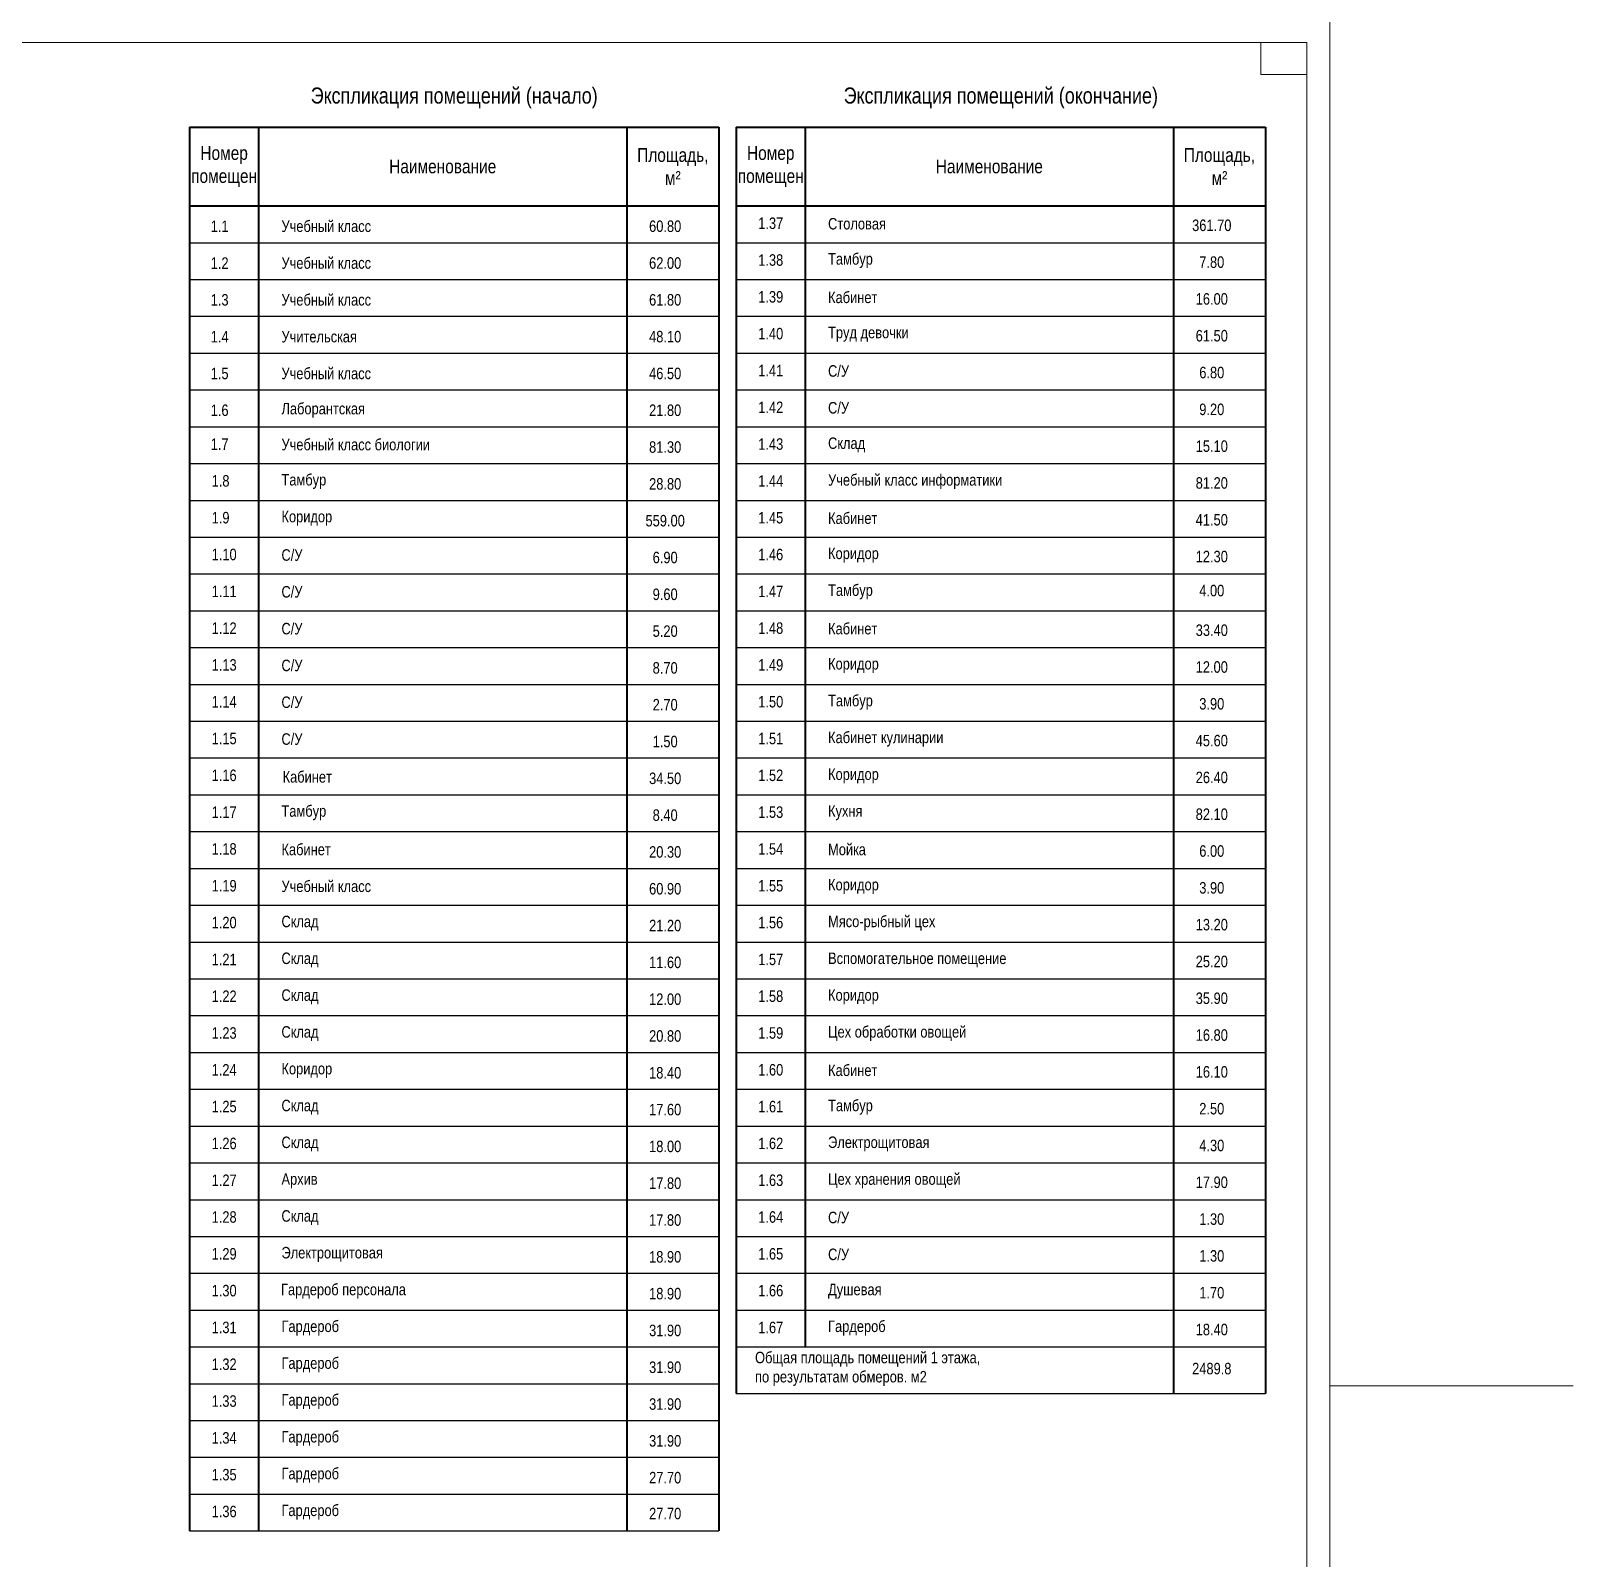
# Model space of a CAD drawing. Header units: millimetres. Extents: x 1982 to 10001982, y -1005230 to 4320529.
# Drawn here: x 2298470 to 2331984, y 1149404 to 1182600 of the extents above; entities that cross this region are included whole.
import ezdxf

# ---------------------------------------------------------------- set-up
doc = ezdxf.new("R2010")
doc.units = ezdxf.units.MM
doc.layers.add('Level 50', color=7, linetype='Continuous', lineweight=0)
doc.layers.add('размеры оси', color=163, linetype='Continuous')
doc.styles.add('_ТАБЛИЧНЫЙ(1-100)', font='arial.ttf', dxfattribs={"width": 0.8, "height": 300})
doc.styles.add('_ТЕКСТОВЫЙ', font='arial.ttf', dxfattribs={"width": 0.8})

# ---------------------------------------------------------------- blocks, each defined once
blk = doc.blocks.new('*U49')
at = {"color": 7, "linetype": 'Continuous', "lineweight": 0}
blk.add_line((68.362, 0), (63.075, 0), dxfattribs=at)
at = {"color": 7, "linetype": 'Continuous', "lineweight": 0, "flags": 128}
blk.add_lwpolyline([(63.075, 29.7), (63.075, -29.7), (-63.075, -29.7), (-63.075, 29.7), (63.075, 29.7)], close=True, dxfattribs=at)
at = {"layer": 'Level 50', "color": 7, "linetype": 'Continuous', "lineweight": 13}
for p, q in [((62.575, 29.2), (-61.075, 29.2)), ((61.575, 29.2), (61.575, 28.5)), ((62.575, 29.2), (62.575, -29.2)), ((61.575, 28.5), (62.575, 28.5))]:
    blk.add_line(p, q, dxfattribs=at)

msp = doc.modelspace()

# ---------------------------------------------------------------- linework, layer by layer
at = {"color": 0, "linetype": 'ByBlock', "lineweight": 40}
for p, q in [((2301920.004, 1180507.653), (2313420.004, 1180507.653)), ((2301920.004, 1180507.653), (2301920.004, 1149995.227)), ((2303420.004, 1180507.653), (2303420.004, 1149995.227)), ((2311420.004, 1180507.653), (2311420.004, 1149995.227)), ((2313420.004, 1180507.653), (2313420.004, 1149995.227)), ((2313797.796, 1180507.653), (2325297.796, 1180507.653)), ((2313797.796, 1180507.653), (2313797.796, 1152979.264)), ((2315297.796, 1180507.653), (2315297.796, 1153995.227)), ((2323297.796, 1180507.653), (2323297.796, 1152979.264)), ((2325297.796, 1180507.653), (2325297.796, 1152979.264)), ((2301920.004, 1178795.227), (2313420.004, 1178795.227)), ((2313797.796, 1178795.227), (2325297.796, 1178795.227))]:
    msp.add_line(p, q, dxfattribs=at)
at = {"color": 0, "linetype": 'ByBlock', "lineweight": -2}
for p, q in [((2301920.004, 1177995.227), (2313420.004, 1177995.227)), ((2313797.796, 1177995.227), (2325297.796, 1177995.227)), ((2301920.004, 1177195.227), (2313420.004, 1177195.227)), ((2313797.796, 1177195.227), (2325297.796, 1177195.227)), ((2301920.004, 1176395.227), (2313420.004, 1176395.227)), ((2313797.796, 1176395.227), (2325297.796, 1176395.227)), ((2301920.004, 1175595.227), (2313420.004, 1175595.227)), ((2313797.796, 1175595.227), (2325297.796, 1175595.227)), ((2301920.004, 1174795.227), (2313420.004, 1174795.227)), ((2313797.796, 1174795.227), (2325297.796, 1174795.227)), ((2301920.004, 1173995.227), (2313420.004, 1173995.227)), ((2313797.796, 1173995.227), (2325297.796, 1173995.227)), ((2301920.004, 1173195.227), (2313420.004, 1173195.227)), ((2313797.796, 1173195.227), (2325297.796, 1173195.227)), ((2301920.004, 1172395.227), (2313420.004, 1172395.227)), ((2313797.796, 1172395.227), (2325297.796, 1172395.227)), ((2301920.004, 1171595.227), (2313420.004, 1171595.227)), ((2313797.796, 1171595.227), (2325297.796, 1171595.227)), ((2301920.004, 1170795.227), (2313420.004, 1170795.227)), ((2313797.796, 1170795.227), (2325297.796, 1170795.227)), ((2301920.004, 1169995.227), (2313420.004, 1169995.227)), ((2313797.796, 1169995.227), (2325297.796, 1169995.227)), ((2301920.004, 1169195.227), (2313420.004, 1169195.227)), ((2313797.796, 1169195.227), (2325297.796, 1169195.227)), ((2301920.004, 1168395.227), (2313420.004, 1168395.227)), ((2313797.796, 1168395.227), (2325297.796, 1168395.227)), ((2301920.004, 1167595.227), (2313420.004, 1167595.227)), ((2313797.796, 1167595.227), (2325297.796, 1167595.227)), ((2301920.004, 1166795.227), (2313420.004, 1166795.227)), ((2313797.796, 1166795.227), (2325297.796, 1166795.227)), ((2301920.004, 1165995.227), (2313420.004, 1165995.227)), ((2313797.796, 1165995.227), (2325297.796, 1165995.227)), ((2301920.004, 1165195.227), (2313420.004, 1165195.227)), ((2313797.796, 1165195.227), (2325297.796, 1165195.227)), ((2301920.004, 1164395.227), (2313420.004, 1164395.227)), ((2313797.796, 1164395.227), (2325297.796, 1164395.227)), ((2301920.004, 1163595.227), (2313420.004, 1163595.227)), ((2313797.796, 1163595.227), (2325297.796, 1163595.227)), ((2301920.004, 1162795.227), (2313420.004, 1162795.227)), ((2313797.796, 1162795.227), (2325297.796, 1162795.227)), ((2301920.004, 1161995.227), (2313420.004, 1161995.227)), ((2313797.796, 1161995.227), (2325297.796, 1161995.227)), ((2301920.004, 1161195.227), (2313420.004, 1161195.227)), ((2313797.796, 1161195.227), (2325297.796, 1161195.227)), ((2301920.004, 1160395.227), (2313420.004, 1160395.227)), ((2313797.796, 1160395.227), (2325297.796, 1160395.227)), ((2301920.004, 1159595.227), (2313420.004, 1159595.227)), ((2313797.796, 1159595.227), (2325297.796, 1159595.227)), ((2301920.004, 1158795.227), (2313420.004, 1158795.227)), ((2313797.796, 1158795.227), (2325297.796, 1158795.227)), ((2301920.004, 1157995.227), (2313420.004, 1157995.227)), ((2313797.796, 1157995.227), (2325297.796, 1157995.227)), ((2301920.004, 1157195.227), (2313420.004, 1157195.227)), ((2313797.796, 1157195.227), (2325297.796, 1157195.227)), ((2301920.004, 1156395.227), (2313420.004, 1156395.227)), ((2313797.796, 1156395.227), (2325297.796, 1156395.227)), ((2301920.004, 1155595.227), (2313420.004, 1155595.227)), ((2313797.796, 1155595.227), (2325297.796, 1155595.227)), ((2301920.004, 1154795.227), (2313420.004, 1154795.227)), ((2313797.796, 1154795.227), (2325297.796, 1154795.227)), ((2301920.004, 1153995.227), (2313420.004, 1153995.227)), ((2313797.796, 1153995.227), (2325297.796, 1153995.227)), ((2301920.004, 1153195.227), (2313420.004, 1153195.227)), ((2301920.004, 1152395.227), (2313420.004, 1152395.227)), ((2301920.004, 1151595.227), (2313420.004, 1151595.227)), ((2301920.004, 1150795.227), (2313420.004, 1150795.227))]:
    msp.add_line(p, q, dxfattribs=at)
at = {"layer": 'размеры оси', "color": 7, "lineweight": 30}
for p, q in [((2313797.796, 1152979.264), (2325297.796, 1152979.264)), ((2301920.004, 1149995.227), (2313420.004, 1149995.227))]:
    msp.add_line(p, q, dxfattribs=at)

# ---------------------------------------------------------------- block references
at = {"layer": 'Level 50', "color": 7, "linetype": 'Continuous', "lineweight": 13, "xscale": 1000, "yscale": 1000, "zscale": 1000}
msp.add_blockref('*U49', (2263621.875, 1153149.979), dxfattribs=at)

# ---------------------------------------------------------------- texts
at = {"color": 0, "linetype": 'ByBlock', "lineweight": -2, "attachment_point": 5}
for s, insert, char_height, width, style in [('Экспликация помещений (начало)', (2307670.004, 1181140.986), 350, 10900, '_ТЕКСТОВЫЙ'), ('Экспликация помещений (окончание)', (2319547.796, 1181140.986), 350, 10900, '_ТЕКСТОВЫЙ'), ('Номер помещен', (2302670.004, 1179651.44), 300, 1300, '_ТАБЛИЧНЫЙ(1-100)'), ('Площадь, м²', (2312420.004, 1179651.44), 300, 1800, '_ТАБЛИЧНЫЙ(1-100)'), ('Номер помещен', (2314547.796, 1179651.44), 300, 1300, '_ТАБЛИЧНЫЙ(1-100)'), ('Площадь, м²', (2324297.796, 1179651.44), 300, 1800, '_ТАБЛИЧНЫЙ(1-100)'), ('Наименование', (2307420.004, 1179651.44), 300, 7800, '_ТАБЛИЧНЫЙ(1-100)'), ('Наименование', (2319297.796, 1179651.44), 300, 7800, '_ТАБЛИЧНЫЙ(1-100)'), ('1.1', (2302572.361, 1178351.686), 250, 7800, '_ТАБЛИЧНЫЙ(1-100)'), ('\\pxql;Учебный класс', (2310338.621, 1178351.686), 250, 12845.89456, '_ТАБЛИЧНЫЙ(1-100)'), ('60.80', (2312253.928, 1178351.686), 250, 7800, '_ТАБЛИЧНЫЙ(1-100)'), ('\\pxql;1.37', (2318176.075, 1178416.998), 250, 7800, '_ТАБЛИЧНЫЙ(1-100)'), ('\\pxql;Столовая', (2322216.413, 1178405.542), 250, 12845.89456, '_ТАБЛИЧНЫЙ(1-100)'), ('361.70', (2324131.72, 1178371.678), 250, 7800, '_ТАБЛИЧНЫЙ(1-100)'), ('\\pxql;Учебный класс', (2310338.621, 1177551.686), 250, 12845.89456, '_ТАБЛИЧНЫЙ(1-100)'), ('\\pxql;1.38', (2318176.075, 1177616.998), 250, 7800, '_ТАБЛИЧНЫЙ(1-100)'), ('\\pxql;Тамбур', (2322216.413, 1177605.542), 250, 12845.89456, '_ТАБЛИЧНЫЙ(1-100)'), ('7.80', (2324131.72, 1177571.678), 250, 7800, '_ТАБЛИЧНЫЙ(1-100)'), ('1.2', (2302572.361, 1177551.686), 250, 7800, '_ТАБЛИЧНЫЙ(1-100)'), ('62.00', (2312253.928, 1177551.686), 250, 7800, '_ТАБЛИЧНЫЙ(1-100)'), ('1.3', (2302572.361, 1176751.686), 250, 7800, '_ТАБЛИЧНЫЙ(1-100)'), ('\\pxql;Учебный класс', (2310338.621, 1176751.686), 250, 12845.89456, '_ТАБЛИЧНЫЙ(1-100)'), ('61.80', (2312253.928, 1176751.686), 250, 7800, '_ТАБЛИЧНЫЙ(1-100)'), ('\\pxql;1.39', (2318176.075, 1176816.998), 250, 7800, '_ТАБЛИЧНЫЙ(1-100)'), ('\\pxql;Кабинет', (2322216.413, 1176805.542), 250, 12845.89456, '_ТАБЛИЧНЫЙ(1-100)'), ('16.00', (2324131.72, 1176771.678), 250, 7800, '_ТАБЛИЧНЫЙ(1-100)'), ('1.4', (2302572.361, 1175951.686), 250, 7800, '_ТАБЛИЧНЫЙ(1-100)'), ('\\pxql;Учительская', (2310338.621, 1175951.686), 250, 12845.89456, '_ТАБЛИЧНЫЙ(1-100)'), ('48.10', (2312253.928, 1175951.686), 250, 7800, '_ТАБЛИЧНЫЙ(1-100)'), ('\\pxql;1.40', (2318176.075, 1176016.998), 250, 7800, '_ТАБЛИЧНЫЙ(1-100)'), ('\\pxql;Труд девочки', (2322216.413, 1176005.542), 250, 12845.89456, '_ТАБЛИЧНЫЙ(1-100)'), ('61.50', (2324131.72, 1175971.678), 250, 7800, '_ТАБЛИЧНЫЙ(1-100)'), ('1.5', (2302572.361, 1175151.686), 250, 7800, '_ТАБЛИЧНЫЙ(1-100)'), ('\\pxql;Учебный класс', (2310338.621, 1175151.686), 250, 12845.89456, '_ТАБЛИЧНЫЙ(1-100)'), ('46.50', (2312253.928, 1175151.686), 250, 7800, '_ТАБЛИЧНЫЙ(1-100)'), ('\\pxql;1.41', (2318176.075, 1175216.998), 250, 7800, '_ТАБЛИЧНЫЙ(1-100)'), ('\\pxql;С/У', (2322216.413, 1175205.542), 250, 12845.89456, '_ТАБЛИЧНЫЙ(1-100)'), ('6.80', (2324131.72, 1175171.678), 250, 7800, '_ТАБЛИЧНЫЙ(1-100)'), ('1.6', (2302572.361, 1174351.686), 250, 7800, '_ТАБЛИЧНЫЙ(1-100)'), ('\\pxql;Лаборантская', (2310338.621, 1174351.686), 250, 12845.89456, '_ТАБЛИЧНЫЙ(1-100)'), ('21.80', (2312253.928, 1174351.686), 250, 7800, '_ТАБЛИЧНЫЙ(1-100)'), ('\\pxql;1.42', (2318176.075, 1174416.998), 250, 7800, '_ТАБЛИЧНЫЙ(1-100)'), ('\\pxql;С/У', (2322216.413, 1174405.542), 250, 12845.89456, '_ТАБЛИЧНЫЙ(1-100)'), ('9.20', (2324131.72, 1174371.678), 250, 7800, '_ТАБЛИЧНЫЙ(1-100)'), ('1.7', (2302572.361, 1173616.998), 250, 7800, '_ТАБЛИЧНЫЙ(1-100)'), ('\\pxql;Учебный класс биологии', (2310338.621, 1173605.542), 250, 12845.89456, '_ТАБЛИЧНЫЙ(1-100)'), ('81.30', (2312253.928, 1173551.686), 250, 7800, '_ТАБЛИЧНЫЙ(1-100)'), ('\\pxql;1.43', (2318176.075, 1173616.998), 250, 7800, '_ТАБЛИЧНЫЙ(1-100)'), ('\\pxql;Склад', (2322216.413, 1173601.524), 250, 12845.89456, '_ТАБЛИЧНЫЙ(1-100)'), ('15.10', (2324131.72, 1173571.678), 250, 7800, '_ТАБЛИЧНЫЙ(1-100)'), ('\\pxql;1.8', (2306298.282, 1172816.998), 250, 7800, '_ТАБЛИЧНЫЙ(1-100)'), ('\\pxql;Тамбур', (2310338.621, 1172805.542), 250, 12845.89456, '_ТАБЛИЧНЫЙ(1-100)'), ('28.80', (2312253.928, 1172751.686), 250, 7800, '_ТАБЛИЧНЫЙ(1-100)'), ('\\pxql;1.44', (2318176.075, 1172816.998), 250, 7800, '_ТАБЛИЧНЫЙ(1-100)'), ('\\pxql;Учебный класс информатики', (2322216.413, 1172801.524), 250, 12845.89456, '_ТАБЛИЧНЫЙ(1-100)'), ('81.20', (2324131.72, 1172771.678), 250, 7800, '_ТАБЛИЧНЫЙ(1-100)'), ('\\pxql;1.9', (2306298.282, 1172016.998), 250, 7800, '_ТАБЛИЧНЫЙ(1-100)'), ('\\pxql;Коридор', (2310338.621, 1172005.542), 250, 12845.89456, '_ТАБЛИЧНЫЙ(1-100)'), ('559.00', (2312253.928, 1171951.686), 250, 7800, '_ТАБЛИЧНЫЙ(1-100)'), ('\\pxql;1.45', (2318176.075, 1172016.998), 250, 7800, '_ТАБЛИЧНЫЙ(1-100)'), ('\\pxql;Кабинет', (2322216.413, 1172005.542), 250, 12845.89456, '_ТАБЛИЧНЫЙ(1-100)'), ('41.50', (2324131.72, 1171971.678), 250, 7800, '_ТАБЛИЧНЫЙ(1-100)'), ('\\pxql;1.10', (2306298.282, 1171216.998), 250, 7800, '_ТАБЛИЧНЫЙ(1-100)'), ('\\pxql;С/У', (2310338.621, 1171205.542), 250, 12845.89456, '_ТАБЛИЧНЫЙ(1-100)'), ('\\pxql;1.46', (2318176.075, 1171216.998), 250, 7800, '_ТАБЛИЧНЫЙ(1-100)'), ('\\pxql;Коридор', (2322216.413, 1171205.542), 250, 12845.89456, '_ТАБЛИЧНЫЙ(1-100)'), ('6.90', (2312253.928, 1171151.686), 250, 7800, '_ТАБЛИЧНЫЙ(1-100)'), ('12.30', (2324131.72, 1171171.678), 250, 7800, '_ТАБЛИЧНЫЙ(1-100)'), ('\\pxql;1.11', (2306298.282, 1170416.998), 250, 7800, '_ТАБЛИЧНЫЙ(1-100)'), ('\\pxql;С/У', (2310338.621, 1170405.542), 250, 12845.89456, '_ТАБЛИЧНЫЙ(1-100)'), ('9.60', (2312253.928, 1170351.686), 250, 7800, '_ТАБЛИЧНЫЙ(1-100)'), ('\\pxql;1.47', (2318176.075, 1170416.998), 250, 7800, '_ТАБЛИЧНЫЙ(1-100)'), ('\\pxql;Тамбур', (2322216.413, 1170405.542), 250, 12845.89456, '_ТАБЛИЧНЫЙ(1-100)'), ('4.00', (2324131.72, 1170432.397), 250, 7800, '_ТАБЛИЧНЫЙ(1-100)'), ('\\pxql;1.12', (2306298.282, 1169616.998), 250, 7800, '_ТАБЛИЧНЫЙ(1-100)'), ('\\pxql;С/У', (2310338.621, 1169605.542), 250, 12845.89456, '_ТАБЛИЧНЫЙ(1-100)'), ('5.20', (2312253.928, 1169551.686), 250, 7800, '_ТАБЛИЧНЫЙ(1-100)'), ('\\pxql;1.48', (2318176.075, 1169616.998), 250, 7800, '_ТАБЛИЧНЫЙ(1-100)'), ('\\pxql;Кабинет', (2322216.413, 1169605.542), 250, 12845.89456, '_ТАБЛИЧНЫЙ(1-100)'), ('33.40', (2324131.72, 1169571.678), 250, 7800, '_ТАБЛИЧНЫЙ(1-100)'), ('\\pxql;1.13', (2306298.282, 1168816.998), 250, 7800, '_ТАБЛИЧНЫЙ(1-100)'), ('\\pxql;С/У', (2310338.621, 1168805.542), 250, 12845.89456, '_ТАБЛИЧНЫЙ(1-100)'), ('8.70', (2312253.928, 1168751.686), 250, 7800, '_ТАБЛИЧНЫЙ(1-100)'), ('\\pxql;1.49', (2318176.075, 1168816.998), 250, 7800, '_ТАБЛИЧНЫЙ(1-100)'), ('\\pxql;Коридор', (2322216.413, 1168805.542), 250, 12845.89456, '_ТАБЛИЧНЫЙ(1-100)'), ('12.00', (2324131.72, 1168771.678), 250, 7800, '_ТАБЛИЧНЫЙ(1-100)'), ('\\pxql;1.14', (2306298.282, 1168016.998), 250, 7800, '_ТАБЛИЧНЫЙ(1-100)'), ('\\pxql;С/У', (2310338.621, 1168005.542), 250, 12845.89456, '_ТАБЛИЧНЫЙ(1-100)'), ('2.70', (2312253.928, 1167951.686), 250, 7800, '_ТАБЛИЧНЫЙ(1-100)'), ('\\pxql;1.50', (2318176.075, 1168016.998), 250, 7800, '_ТАБЛИЧНЫЙ(1-100)'), ('\\pxql;Тамбур', (2322216.413, 1168005.542), 250, 12845.89456, '_ТАБЛИЧНЫЙ(1-100)'), ('3.90', (2324131.72, 1167971.678), 250, 7800, '_ТАБЛИЧНЫЙ(1-100)'), ('\\pxql;1.15', (2306298.282, 1167216.998), 250, 7800, '_ТАБЛИЧНЫЙ(1-100)'), ('\\pxql;С/У', (2310338.621, 1167205.542), 250, 12845.89456, '_ТАБЛИЧНЫЙ(1-100)'), ('\\pxql;1.51', (2318176.075, 1167216.998), 250, 7800, '_ТАБЛИЧНЫЙ(1-100)'), ('\\pxql;Кабинет кулинарии', (2322216.413, 1167205.542), 250, 12845.89456, '_ТАБЛИЧНЫЙ(1-100)'), ('1.50', (2312253.928, 1167151.686), 250, 7800, '_ТАБЛИЧНЫЙ(1-100)'), ('45.60', (2324131.72, 1167171.678), 250, 7800, '_ТАБЛИЧНЫЙ(1-100)'), ('\\pxql;1.16', (2306298.282, 1166416.998), 250, 7800, '_ТАБЛИЧНЫЙ(1-100)'), ('\\H1x;\\W0.8;Кабинет', (2304476.196, 1166383.581), 250, 12845.89456, '_ТАБЛИЧНЫЙ(1-100)'), ('34.50', (2312253.928, 1166351.686), 250, 7800, '_ТАБЛИЧНЫЙ(1-100)'), ('\\pxql;1.52', (2318176.075, 1166416.998), 250, 7800, '_ТАБЛИЧНЫЙ(1-100)'), ('\\pxql;Коридор', (2322216.413, 1166405.542), 250, 12845.89456, '_ТАБЛИЧНЫЙ(1-100)'), ('26.40', (2324131.72, 1166371.678), 250, 7800, '_ТАБЛИЧНЫЙ(1-100)'), ('\\pxql;1.17', (2306298.282, 1165616.998), 250, 7800, '_ТАБЛИЧНЫЙ(1-100)'), ('\\pxql;Тамбур', (2310338.621, 1165605.542), 250, 12845.89456, '_ТАБЛИЧНЫЙ(1-100)'), ('8.40', (2312253.928, 1165551.686), 250, 7800, '_ТАБЛИЧНЫЙ(1-100)'), ('\\pxql;1.53', (2318176.075, 1165616.998), 250, 7800, '_ТАБЛИЧНЫЙ(1-100)'), ('\\pxql;Кухня', (2322216.413, 1165605.542), 250, 12845.89456, '_ТАБЛИЧНЫЙ(1-100)'), ('82.10', (2324131.72, 1165571.678), 250, 7800, '_ТАБЛИЧНЫЙ(1-100)'), ('\\pxql;1.18', (2306298.282, 1164816.998), 250, 7800, '_ТАБЛИЧНЫЙ(1-100)'), ('\\pxql;Кабинет', (2310338.621, 1164805.542), 250, 12845.89456, '_ТАБЛИЧНЫЙ(1-100)'), ('20.30', (2312253.928, 1164751.686), 250, 7800, '_ТАБЛИЧНЫЙ(1-100)'), ('\\pxql;1.54', (2318176.075, 1164816.998), 250, 7800, '_ТАБЛИЧНЫЙ(1-100)'), ('\\pxql;Мойка', (2322216.413, 1164805.542), 250, 12845.89456, '_ТАБЛИЧНЫЙ(1-100)'), ('6.00', (2324131.72, 1164771.678), 250, 7800, '_ТАБЛИЧНЫЙ(1-100)'), ('\\pxql;1.19', (2306298.282, 1164016.998), 250, 7800, '_ТАБЛИЧНЫЙ(1-100)'), ('\\pxql;Учебный класс', (2310338.621, 1164005.542), 250, 12845.89456, '_ТАБЛИЧНЫЙ(1-100)'), ('60.90', (2312253.928, 1163951.686), 250, 7800, '_ТАБЛИЧНЫЙ(1-100)'), ('\\pxql;1.55', (2318176.075, 1164016.998), 250, 7800, '_ТАБЛИЧНЫЙ(1-100)'), ('\\pxql;Коридор', (2322216.413, 1164005.542), 250, 12845.89456, '_ТАБЛИЧНЫЙ(1-100)'), ('3.90', (2324131.72, 1163971.678), 250, 7800, '_ТАБЛИЧНЫЙ(1-100)'), ('\\pxql;1.20', (2306298.282, 1163216.998), 250, 7800, '_ТАБЛИЧНЫЙ(1-100)'), ('\\pxql;Склад', (2310338.621, 1163205.542), 250, 12845.89456, '_ТАБЛИЧНЫЙ(1-100)'), ('\\pxql;1.56', (2318176.075, 1163216.998), 250, 7800, '_ТАБЛИЧНЫЙ(1-100)'), ('\\pxql;Мясо-рыбный цех', (2322216.413, 1163205.542), 250, 12845.89456, '_ТАБЛИЧНЫЙ(1-100)'), ('13.20', (2324131.72, 1163171.678), 250, 7800, '_ТАБЛИЧНЫЙ(1-100)'), ('21.20', (2312253.928, 1163151.686), 250, 7800, '_ТАБЛИЧНЫЙ(1-100)'), ('\\pxql;1.21', (2306298.282, 1162416.998), 250, 7800, '_ТАБЛИЧНЫЙ(1-100)'), ('\\pxql;Склад', (2310338.621, 1162405.542), 250, 12845.89456, '_ТАБЛИЧНЫЙ(1-100)'), ('11.60', (2312253.928, 1162351.686), 250, 7800, '_ТАБЛИЧНЫЙ(1-100)'), ('\\pxql;1.57', (2318176.075, 1162416.998), 250, 7800, '_ТАБЛИЧНЫЙ(1-100)'), ('\\pxql;Вспомогательное помещение', (2322216.413, 1162405.542), 250, 12845.89456, '_ТАБЛИЧНЫЙ(1-100)'), ('25.20', (2324131.72, 1162371.678), 250, 7800, '_ТАБЛИЧНЫЙ(1-100)'), ('\\pxql;1.22', (2306298.282, 1161616.998), 250, 7800, '_ТАБЛИЧНЫЙ(1-100)'), ('\\pxql;Склад', (2310338.621, 1161605.542), 250, 12845.89456, '_ТАБЛИЧНЫЙ(1-100)'), ('12.00', (2312253.928, 1161551.686), 250, 7800, '_ТАБЛИЧНЫЙ(1-100)'), ('\\pxql;1.58', (2318176.075, 1161616.998), 250, 7800, '_ТАБЛИЧНЫЙ(1-100)'), ('\\pxql;Коридор', (2322216.413, 1161605.542), 250, 12845.89456, '_ТАБЛИЧНЫЙ(1-100)'), ('35.90', (2324131.72, 1161571.678), 250, 7800, '_ТАБЛИЧНЫЙ(1-100)'), ('\\pxql;1.23', (2306298.282, 1160816.998), 250, 7800, '_ТАБЛИЧНЫЙ(1-100)'), ('\\pxql;Склад', (2310338.621, 1160805.542), 250, 12845.89456, '_ТАБЛИЧНЫЙ(1-100)'), ('\\pxql;1.59', (2318176.075, 1160816.998), 250, 7800, '_ТАБЛИЧНЫЙ(1-100)'), ('\\pxql;Цех обработки овощей', (2322216.413, 1160805.542), 250, 12845.89456, '_ТАБЛИЧНЫЙ(1-100)'), ('20.80', (2312253.928, 1160751.686), 250, 7800, '_ТАБЛИЧНЫЙ(1-100)'), ('16.80', (2324131.72, 1160771.678), 250, 7800, '_ТАБЛИЧНЫЙ(1-100)'), ('\\pxql;1.24', (2306298.282, 1160016.998), 250, 7800, '_ТАБЛИЧНЫЙ(1-100)'), ('\\pxql;Коридор', (2310338.621, 1160005.542), 250, 12845.89456, '_ТАБЛИЧНЫЙ(1-100)'), ('18.40', (2312253.928, 1159951.686), 250, 7800, '_ТАБЛИЧНЫЙ(1-100)'), ('\\pxql;1.60', (2318176.075, 1160016.998), 250, 7800, '_ТАБЛИЧНЫЙ(1-100)'), ('\\pxql;Кабинет', (2322216.413, 1160005.542), 250, 12845.89456, '_ТАБЛИЧНЫЙ(1-100)'), ('16.10', (2324131.72, 1159971.678), 250, 7800, '_ТАБЛИЧНЫЙ(1-100)'), ('\\pxql;1.25', (2306298.282, 1159216.998), 250, 7800, '_ТАБЛИЧНЫЙ(1-100)'), ('\\pxql;Склад', (2310338.621, 1159205.542), 250, 12845.89456, '_ТАБЛИЧНЫЙ(1-100)'), ('17.60', (2312253.928, 1159151.686), 250, 7800, '_ТАБЛИЧНЫЙ(1-100)'), ('\\pxql;1.61', (2318176.075, 1159216.998), 250, 7800, '_ТАБЛИЧНЫЙ(1-100)'), ('\\pxql;Тамбур', (2322216.413, 1159205.542), 250, 12845.89456, '_ТАБЛИЧНЫЙ(1-100)'), ('2.50', (2324131.72, 1159171.678), 250, 7800, '_ТАБЛИЧНЫЙ(1-100)'), ('\\pxql;1.26', (2306298.282, 1158416.998), 250, 7800, '_ТАБЛИЧНЫЙ(1-100)'), ('\\pxql;Склад', (2310338.621, 1158405.542), 250, 12845.89456, '_ТАБЛИЧНЫЙ(1-100)'), ('18.00', (2312253.928, 1158351.686), 250, 7800, '_ТАБЛИЧНЫЙ(1-100)'), ('\\pxql;1.62', (2318176.075, 1158416.998), 250, 7800, '_ТАБЛИЧНЫЙ(1-100)'), ('\\pxql;Электрощитовая', (2322216.413, 1158405.542), 250, 12845.89456, '_ТАБЛИЧНЫЙ(1-100)'), ('4.30', (2324131.72, 1158371.678), 250, 7800, '_ТАБЛИЧНЫЙ(1-100)'), ('\\pxql;1.27', (2306298.282, 1157616.998), 250, 7800, '_ТАБЛИЧНЫЙ(1-100)'), ('\\pxql;Архив', (2310338.621, 1157605.542), 250, 12845.89456, '_ТАБЛИЧНЫЙ(1-100)'), ('17.80', (2312253.928, 1157551.686), 250, 7800, '_ТАБЛИЧНЫЙ(1-100)'), ('\\pxql;1.63', (2318176.075, 1157616.998), 250, 7800, '_ТАБЛИЧНЫЙ(1-100)'), ('\\pxql;Цех хранения овощей', (2322216.413, 1157605.542), 250, 12845.89456, '_ТАБЛИЧНЫЙ(1-100)'), ('17.90', (2324131.72, 1157571.678), 250, 7800, '_ТАБЛИЧНЫЙ(1-100)'), ('\\pxql;1.28', (2306298.282, 1156816.998), 250, 7800, '_ТАБЛИЧНЫЙ(1-100)'), ('\\pxql;Склад', (2310338.621, 1156805.542), 250, 12845.89456, '_ТАБЛИЧНЫЙ(1-100)'), ('\\pxql;1.64', (2318176.075, 1156816.998), 250, 7800, '_ТАБЛИЧНЫЙ(1-100)'), ('\\pxql;С/У', (2322216.413, 1156805.542), 250, 12845.89456, '_ТАБЛИЧНЫЙ(1-100)'), ('17.80', (2312253.928, 1156751.686), 250, 7800, '_ТАБЛИЧНЫЙ(1-100)'), ('1.30', (2324131.72, 1156771.678), 250, 7800, '_ТАБЛИЧНЫЙ(1-100)'), ('\\pxql;1.29', (2306298.282, 1156016.998), 250, 7800, '_ТАБЛИЧНЫЙ(1-100)'), ('\\pxql;Электрощитовая', (2310338.621, 1156005.542), 250, 12845.89456, '_ТАБЛИЧНЫЙ(1-100)'), ('18.90', (2312253.928, 1155951.686), 250, 7800, '_ТАБЛИЧНЫЙ(1-100)'), ('\\pxql;1.65', (2318176.075, 1156016.998), 250, 7800, '_ТАБЛИЧНЫЙ(1-100)'), ('\\pxql;С/У', (2322216.413, 1156005.542), 250, 12845.89456, '_ТАБЛИЧНЫЙ(1-100)'), ('1.30', (2324131.72, 1155971.678), 250, 7800, '_ТАБЛИЧНЫЙ(1-100)'), ('\\pxql;1.30', (2306298.282, 1155216.998), 250, 7800, '_ТАБЛИЧНЫЙ(1-100)'), ('\\pxql;Гардероб персонала', (2310329.731, 1155205.542), 250, 12845.89456, '_ТАБЛИЧНЫЙ(1-100)'), ('18.90', (2312253.928, 1155151.686), 250, 7800, '_ТАБЛИЧНЫЙ(1-100)'), ('\\pxql;1.66', (2318176.075, 1155216.998), 250, 7800, '_ТАБЛИЧНЫЙ(1-100)'), ('\\pxql;Душевая', (2322216.413, 1155205.542), 250, 12845.89456, '_ТАБЛИЧНЫЙ(1-100)'), ('1.70', (2324131.72, 1155171.678), 250, 7800, '_ТАБЛИЧНЫЙ(1-100)'), ('\\pxql;Гардероб', (2310338.621, 1154405.542), 250, 12845.89456, '_ТАБЛИЧНЫЙ(1-100)'), ('\\pxql;Гардероб', (2322216.413, 1154405.542), 250, 12845.89456, '_ТАБЛИЧНЫЙ(1-100)'), ('\\pxql;1.31', (2306298.282, 1154416.998), 250, 7800, '_ТАБЛИЧНЫЙ(1-100)'), ('31.90', (2312253.928, 1154351.686), 250, 7800, '_ТАБЛИЧНЫЙ(1-100)'), ('\\pxql;1.67', (2318176.075, 1154416.998), 250, 7800, '_ТАБЛИЧНЫЙ(1-100)'), ('18.40', (2324131.72, 1154371.678), 250, 7800, '_ТАБЛИЧНЫЙ(1-100)'), ('\\pxql;Общая площадь помещений 1 этажа, \\Pпо результатам обмеров. м2', (2320630.086, 1153518.545), 250, 12845.89456, '_ТАБЛИЧНЫЙ(1-100)'), ('\\pxql;1.32', (2306298.282, 1153616.998), 250, 7800, '_ТАБЛИЧНЫЙ(1-100)'), ('\\pxql;Гардероб', (2310338.621, 1153605.542), 250, 12845.89456, '_ТАБЛИЧНЫЙ(1-100)'), ('31.90', (2312253.928, 1153551.686), 250, 7800, '_ТАБЛИЧНЫЙ(1-100)'), ('2489.8', (2324131.72, 1153522.451), 250, 7800, '_ТАБЛИЧНЫЙ(1-100)'), ('\\pxql;1.33', (2306298.282, 1152816.998), 250, 7800, '_ТАБЛИЧНЫЙ(1-100)'), ('\\pxql;Гардероб', (2310338.621, 1152805.542), 250, 12845.89456, '_ТАБЛИЧНЫЙ(1-100)'), ('31.90', (2312253.928, 1152751.686), 250, 7800, '_ТАБЛИЧНЫЙ(1-100)'), ('\\pxql;1.34', (2306298.282, 1152016.998), 250, 7800, '_ТАБЛИЧНЫЙ(1-100)'), ('\\pxql;Гардероб', (2310338.621, 1152005.542), 250, 12845.89456, '_ТАБЛИЧНЫЙ(1-100)'), ('31.90', (2312253.928, 1151951.686), 250, 7800, '_ТАБЛИЧНЫЙ(1-100)'), ('\\pxql;1.35', (2306298.282, 1151216.998), 250, 7800, '_ТАБЛИЧНЫЙ(1-100)'), ('\\pxql;Гардероб', (2310338.621, 1151205.542), 250, 12845.89456, '_ТАБЛИЧНЫЙ(1-100)'), ('27.70', (2312253.928, 1151151.686), 250, 7800, '_ТАБЛИЧНЫЙ(1-100)'), ('\\pxql;Гардероб', (2310338.621, 1150405.542), 250, 12845.89456, '_ТАБЛИЧНЫЙ(1-100)'), ('\\pxql;1.36', (2306298.282, 1150416.998), 250, 7800, '_ТАБЛИЧНЫЙ(1-100)'), ('27.70', (2312253.928, 1150371.678), 250, 7800, '_ТАБЛИЧНЫЙ(1-100)')]:
    msp.add_mtext(s, dxfattribs=dict(at, insert=insert, char_height=char_height, width=width, style=style))

doc.saveas('drawing.dxf')
